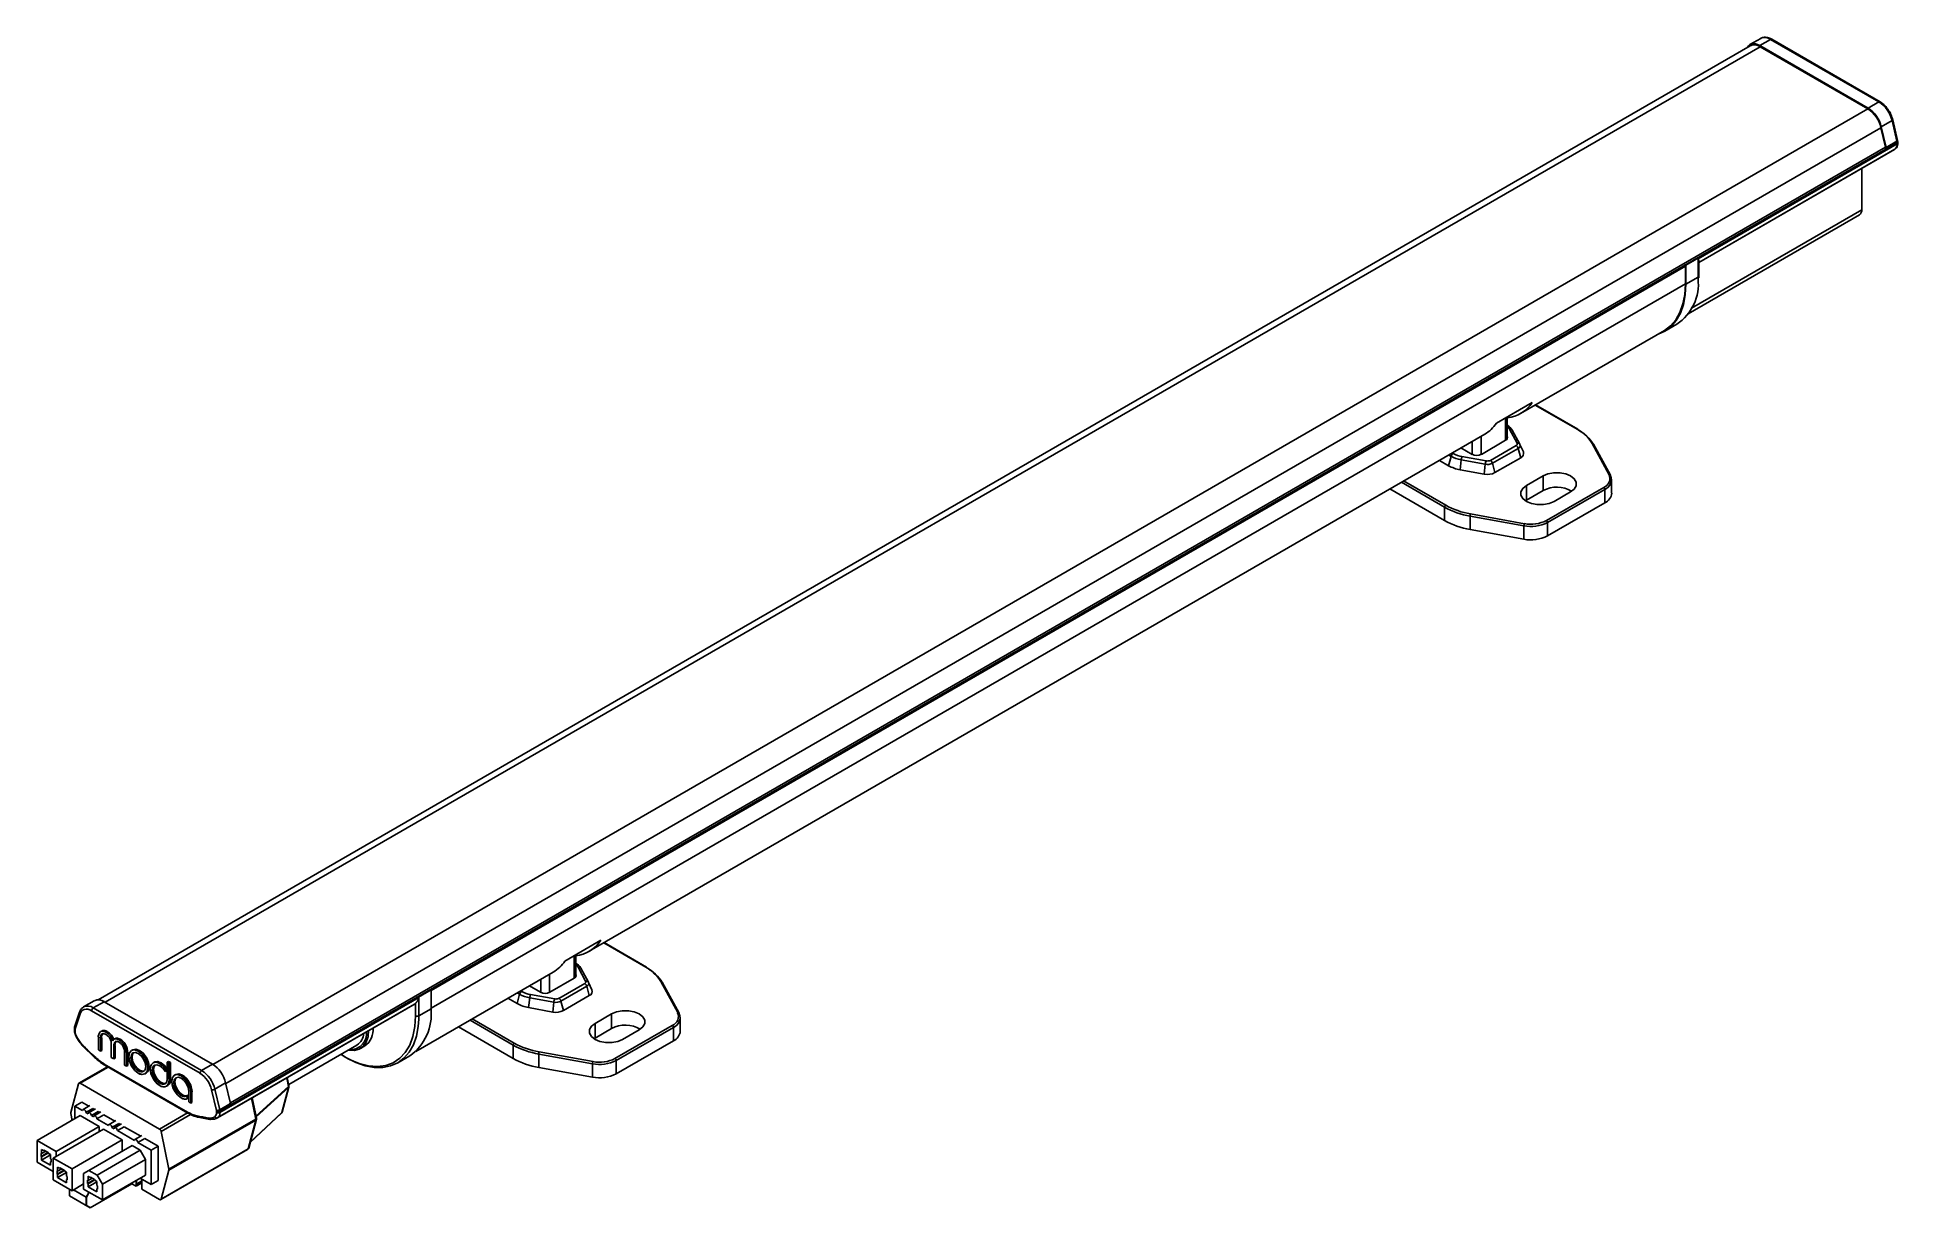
# Paper-space layout '_Isometric' of a CAD drawing. Header units: millimetres. Extents: x -121 to 117, y -80 to 70.
import ezdxf

# ---------------------------------------------------------------- set-up
doc = ezdxf.new("R2010")
doc.units = ezdxf.units.MM

psp = doc.layouts.new('_Isometric')

# ---------------------------------------------------------------- linework, layer by layer
at = {"color": 7, "linetype": 'Continuous', "lineweight": 25}
for p, q in [((97.75, 69.03), (-113.57, -52.97)), ((99.09, 69.97), (97.71, 69.17)), ((100.34, 69.84), (98.96, 69.05)), ((98.96, 69.05), (112.82, 61.05)), ((114.2, 61.84), (100.34, 69.84)), ((114.35, 61.86), (100.49, 69.86)), ((112.78, 60.95), (99, 68.9)), ((114.2, 61.84), (112.82, 61.05)), ((116.59, 56.93), (115.97, 59.56)), ((115.05, 56.07), (114.46, 58.55)), ((115.88, 59.45), (114.5, 58.65)), ((114.5, 58.65), (115.13, 56.03)), ((116.5, 56.82), (115.88, 59.45)), ((-96.7, -66.43), (115.08, 55.82)), ((115.15, 55.78), (89.52, 40.98)), ((91.08, 41.77), (116.53, 56.47)), ((91.16, 41.32), (116.2, 55.77)), ((115.15, 55.78), (115.08, 55.82)), ((116.5, 56.82), (115.13, 56.03)), ((116.53, 56.61), (115.15, 55.81)), ((115.15, 55.81), (115.15, 55.78)), ((116.2, 55.77), (116.24, 55.79)), ((116.53, 56.47), (116.53, 56.61)), ((116.62, 56.73), (116.59, 56.93)), ((116.62, 56.59), (116.62, 56.73)), ((112.01, 53.35), (112.01, 48.04)), ((89.8, 34.75), (111.72, 47.4)), ((89.45, 41.02), (89.52, 40.98)), ((89.45, 40.86), (89.45, 38.57)), ((89.52, 40.98), (89.52, 38.53)), ((91.08, 41.77), (91.08, 39.43)), ((91.16, 39.55), (91.16, 41.49)), ((91.08, 39.43), (89.52, 38.53)), ((91.15, 39.37), (91.16, 39.55)), ((86.81, 32.54), (88.36, 33.43)), ((68.37, 22.01), (86.76, 32.62)), ((69.87, 23.42), (65.28, 20.77)), ((66.67, 18.78), (66.67, 21.57)), ((75.71, 19.99), (70.29, 23.12)), ((-50.78, -46.77), (63.78, 19.36)), ((67.92, 18.22), (66.95, 20.01)), ((68.28, 18.08), (67.3, 19.87)), ((62.16, 16.78), (60.74, 17.6)), ((66.46, 18.58), (63.35, 16.78)), ((64.5, 16.01), (67.8, 17.91)), ((68.06, 17.54), (64.76, 15.64)), ((68.06, 17.54), (68.38, 16.35)), ((68.28, 18.07), (68.28, 18.08)), ((68.28, 18.07), (68.29, 18.04)), ((68.73, 17.1), (68.29, 18.04)), ((79.7, 14.17), (77.53, 18.15)), ((79.87, 14.1), (77.71, 18.08)), ((57.98, 16.01), (59.16, 15.33)), ((59.47, 16.52), (59.16, 15.33)), ((60.76, 16.07), (60.62, 14.81)), ((60.62, 14.81), (63.72, 14.25)), ((63.86, 15.51), (60.76, 16.07)), ((60.87, 16.49), (63.97, 15.93)), ((63.86, 15.51), (63.72, 14.25)), ((64.76, 15.64), (65.08, 14.45)), ((65.08, 14.45), (68.38, 16.35)), ((58.65, 8.31), (51.65, 12.35)), ((71.24, 14.02), (69.12, 12.8)), ((69.12, 10.92), (69.12, 12.8)), ((69.12, 10.92), (71.24, 12.14)), ((71.24, 12.14), (71.24, 14.02)), ((71.68, 8.31), (79, 12.54)), ((79.15, 12.3), (71.82, 8.07)), ((72.65, 10.75), (74.77, 11.98)), ((79.15, 10.58), (79.15, 12.3)), ((80.02, 11.81), (80.02, 13.52)), ((58.65, 8.31), (58.65, 10.03)), ((68.99, 10.84), (69.12, 10.92)), ((71.82, 6.35), (79.15, 10.58)), ((68.8, 7.64), (61.91, 8.89)), ((61.91, 8.89), (61.91, 7.17)), ((68.8, 5.93), (61.91, 7.17)), ((61.97, 9.16), (68.86, 7.91)), ((68.8, 5.93), (68.8, 7.64)), ((71.82, 8.07), (71.82, 6.35)), ((-53.87, -48.01), (-49.27, -45.36)), ((-52.48, -50.02), (-52.48, -47.21)), ((-43.43, -48.79), (-48.85, -45.66)), ((-72.95, -59.57), (-55.37, -49.43)), ((-51.22, -50.57), (-52.19, -48.78)), ((-50.86, -50.7), (-51.84, -48.91)), ((-70.99, -51.68), (-96.63, -66.48)), ((-71.06, -51.64), (-70.99, -51.68)), ((-70.99, -54.13), (-70.99, -51.68)), ((-59.67, -52.26), (-59.98, -53.46)), ((-56.98, -52), (-58.41, -51.18)), ((-58.27, -52.29), (-55.17, -52.85)), ((-52.68, -50.21), (-55.79, -52)), ((-54.64, -52.78), (-51.34, -50.87)), ((-51.08, -51.24), (-54.38, -53.14)), ((-51.08, -51.24), (-50.76, -52.43)), ((-50.86, -50.72), (-50.86, -50.7)), ((-50.86, -50.72), (-50.85, -50.74)), ((-50.41, -51.68), (-50.85, -50.74)), ((-39.44, -54.61), (-41.61, -50.64)), ((-39.27, -54.68), (-41.43, -50.71)), ((-115.96, -54.55), (-116.59, -56.46)), ((-114.07, -53.09), (-115.45, -53.88)), ((-100.55, -62.37), (-114.41, -54.37)), ((-114.2, -54.01), (-112.82, -53.21)), ((-100.34, -62), (-114.2, -54.01)), ((-98.96, -61.21), (-112.82, -53.21)), ((-98.34, -68.08), (-73.1, -53.51)), ((-98.3, -68.05), (-73.05, -53.48)), ((-98, -67.38), (-72.55, -52.68)), ((-73.1, -53.51), (-73.05, -53.48)), ((-72.97, -55.03), (-72.97, -53.42)), ((-72.55, -55.03), (-72.55, -52.68)), ((-72.55, -55.03), (-70.99, -54.13)), ((-61.17, -52.77), (-59.98, -53.46)), ((-58.38, -52.71), (-58.52, -53.97)), ((-58.52, -53.97), (-55.42, -54.53)), ((-55.28, -53.27), (-58.38, -52.71)), ((-55.28, -53.27), (-55.42, -54.53)), ((-54.38, -53.14), (-54.06, -54.34)), ((-54.06, -54.34), (-50.76, -52.43)), ((-116.59, -56.46), (-116.62, -56.67)), ((-116.62, -56.67), (-116.62, -56.81)), ((-116.53, -56.79), (-116.53, -56.93)), ((-115.89, -54.77), (-116.51, -56.68)), ((-113.27, -57.03), (-113.28, -57.04)), ((-60.49, -60.47), (-67.5, -56.43)), ((-47.9, -54.76), (-50.02, -55.99)), ((-50.02, -57.87), (-50.02, -55.99)), ((-50.02, -57.87), (-47.9, -56.64)), ((-47.9, -56.64), (-47.9, -54.76)), ((-47.47, -60.47), (-40.14, -56.24)), ((-39.99, -56.49), (-47.32, -60.72)), ((-46.49, -58.03), (-44.37, -56.81)), ((-39.99, -58.2), (-39.99, -56.49)), ((-39.12, -56.98), (-39.12, -55.26)), ((-115.57, -58.75), (-115.51, -58.81)), ((-115.52, -58.89), (-114.03, -60.33)), ((-113.55, -57.82), (-113.55, -59.38)), ((-113.55, -59.38), (-113.3, -59.53)), ((-113.13, -57.86), (-113.3, -57.96)), ((-113.3, -59.53), (-113.3, -57.96)), ((-113.13, -59.43), (-113.3, -59.53)), ((-113.29, -59.52), (-113.29, -57.95)), ((-113.13, -59.43), (-113.13, -57.86)), ((-111.91, -58.66), (-111.91, -60.33)), ((-111.72, -57.72), (-111.89, -57.81)), ((-111.42, -58.79), (-111.59, -58.89)), ((-111.59, -60.51), (-111.59, -58.89)), ((-111.58, -60.51), (-111.58, -58.88)), ((-111.55, -58.01), (-111.56, -58.02)), ((-111.42, -60.42), (-111.42, -58.79)), ((-110.07, -58.69), (-110.24, -58.79)), ((-109.15, -59.35), (-109.31, -59.44)), ((-108.28, -59.44), (-108.45, -59.53)), ((-89.21, -63.8), (-80.48, -58.76)), ((-81.45, -59.32), (-81.24, -59.34)), ((-80.04, -59.2), (-79.47, -58.87)), ((-60.49, -60.47), (-60.49, -58.76)), ((-50.15, -57.95), (-50.02, -57.87)), ((-47.32, -62.43), (-39.99, -58.2)), ((-112.39, -61.52), (-116.04, -63.63)), ((-102.16, -67.32), (-112.8, -61.18)), ((-112.73, -61.32), (-102.1, -67.46)), ((-111.91, -60.33), (-111.59, -60.51)), ((-111.42, -60.42), (-111.59, -60.51)), ((-110.2, -59.78), (-110.2, -61.31)), ((-110.2, -61.31), (-109.95, -61.46)), ((-109.79, -59.76), (-109.95, -59.86)), ((-109.79, -59.84), (-109.95, -59.93)), ((-109.95, -61.46), (-109.95, -59.93)), ((-109.95, -61.45), (-109.95, -59.93)), ((-109.79, -61.36), (-109.95, -61.46)), ((-109.79, -61.36), (-109.79, -59.84)), ((-107.06, -61.55), (-107.23, -61.64)), ((-106.5, -61.87), (-106.66, -61.97)), ((-106.4, -60.94), (-106.56, -61.03)), ((-105.69, -61.11), (-105.54, -61.02)), ((-104.58, -60.84), (-104.74, -60.94)), ((-104.74, -60.94), (-104.74, -63.08)), ((-104.48, -61.08), (-104.74, -60.94)), ((-104.73, -60.93), (-104.73, -63.08)), ((-104.47, -61.08), (-104.73, -60.93)), ((-104.58, -60.84), (-104.32, -60.99)), ((-104.32, -60.99), (-104.48, -61.08)), ((-104.48, -63.23), (-104.48, -61.08)), ((-104.47, -63.23), (-104.47, -61.08)), ((-104.32, -63.13), (-104.32, -60.99)), ((-100.34, -62), (-98.96, -61.21)), ((-82.53, -59.94), (-81.97, -60.29)), ((-75.26, -61.02), (-73.71, -60.13)), ((-50.34, -61.14), (-57.23, -59.9)), ((-57.23, -59.9), (-57.23, -61.61)), ((-50.34, -62.86), (-57.23, -61.61)), ((-57.17, -59.62), (-50.28, -60.87)), ((-50.34, -62.86), (-50.34, -61.14)), ((-47.32, -60.72), (-47.32, -62.43)), ((-116.1, -63.7), (-117.08, -67.38)), ((-115.89, -63.64), (-105.72, -69.52)), ((-108.28, -61.96), (-108.45, -62.05)), ((-107.58, -62.43), (-107.42, -62.34)), ((-105.69, -63.63), (-105.54, -63.54)), ((-105.02, -62.14), (-104.85, -62)), ((-104.85, -62.04), (-105.02, -62.14)), ((-105.01, -62.13), (-104.85, -62)), ((-104.74, -61.93), (-104.85, -62)), ((-104.74, -61.94), (-104.85, -62.04)), ((-104.84, -64.02), (-104.67, -63.92)), ((-104.32, -63.13), (-104.48, -63.23)), ((-104.32, -63.13), (-104.47, -63.22)), ((-103.75, -63.46), (-103.91, -63.55)), ((-103.65, -62.52), (-103.82, -62.61)), ((-102.95, -62.7), (-102.79, -62.6)), ((-98.66, -64.4), (-97.28, -63.6)), ((-96.65, -66.23), (-97.28, -63.6)), ((-89.22, -64.19), (-90.08, -67.39)), ((-90.04, -67.32), (-89.18, -64.12)), ((-89.17, -63.98), (-89.39, -62.91)), ((-116.57, -66.56), (-115.68, -66.05)), ((-116.57, -66.56), (-116.57, -68.19)), ((-115.58, -67.13), (-116.57, -66.56)), ((-114.78, -66.57), (-115.68, -66.05)), ((-114.63, -66.48), (-115.51, -66.99)), ((-102.95, -65.21), (-102.79, -65.12)), ((-102.11, -65.18), (-102.27, -65.28)), ((-102.1, -65.6), (-102.27, -65.27)), ((-102.11, -65.6), (-102.27, -65.28)), ((-102, -65.41), (-102.11, -65.18)), ((-102, -65.54), (-102.11, -65.6)), ((-102, -64.66), (-102, -66.03)), ((-102, -66.03), (-101.74, -66.18)), ((-101.58, -64.71), (-101.74, -64.81)), ((-101.58, -64.74), (-101.74, -64.83)), ((-101.74, -66.18), (-101.74, -64.83)), ((-101.58, -66.08), (-101.74, -66.18)), ((-101.73, -64.83), (-101.73, -66.18)), ((-101.58, -66.08), (-101.58, -64.74)), ((-98.45, -67.11), (-99.07, -64.48)), ((-98.03, -67.03), (-98.66, -64.4)), ((-98.03, -67.03), (-96.65, -66.23)), ((-98, -67.24), (-96.63, -66.44)), ((-96.63, -66.48), (-96.63, -66.44)), ((-93.33, -68.11), (-93.87, -65.5)), ((-121.37, -70.97), (-115.86, -67.78)), ((-117.08, -67.51), (-116.9, -68.39)), ((-113.46, -69.17), (-115.86, -67.78)), ((-114.27, -66.86), (-115.15, -67.37)), ((-114.87, -67.54), (-115.15, -67.37)), ((-113.92, -66.89), (-114.81, -67.4)), ((-113.56, -67.27), (-114.45, -67.78)), ((-114.16, -67.95), (-114.45, -67.78)), ((-114.07, -66.98), (-114.27, -66.86)), ((-113.22, -67.3), (-114.1, -67.81)), ((-112.85, -67.68), (-113.74, -68.19)), ((-112.25, -69.05), (-113.74, -68.19)), ((-113.37, -67.39), (-113.56, -67.27)), ((-111.46, -68.49), (-112.85, -67.68)), ((-111.31, -68.4), (-112.19, -68.91)), ((-110.95, -68.78), (-111.83, -69.29)), ((-110.6, -68.81), (-111.48, -69.32)), ((-110.75, -68.9), (-110.95, -68.78)), ((-93.42, -68.22), (-104.53, -74.63)), ((-104.53, -74.76), (-93.42, -68.35)), ((-93.42, -68.29), (-104.52, -74.7)), ((-100.77, -67.98), (-99.28, -68.26)), ((-98.43, -67.38), (-98.43, -67.24)), ((-98, -67.38), (-98, -67.24)), ((-93.42, -68.35), (-94.41, -72.03)), ((-94.32, -71.92), (-93.34, -68.24)), ((-94.14, -71.22), (-90.12, -67.46)), ((-118.97, -72.36), (-121.37, -70.97)), ((-121.37, -70.97), (-121.37, -73.74)), ((-119.32, -73.21), (-112.89, -69.5)), ((-118.97, -72.36), (-113.46, -69.17)), ((-116.92, -74.6), (-110.49, -70.89)), ((-113.46, -69.82), (-113.46, -69.17)), ((-110.49, -70.89), (-112.89, -69.5)), ((-111.55, -69.46), (-111.83, -69.29)), ((-110.24, -69.19), (-111.12, -69.7)), ((-108.93, -70.97), (-111.12, -69.7)), ((-110.49, -72.31), (-110.49, -70.89)), ((-108.13, -70.41), (-110.24, -69.19)), ((-107.98, -70.32), (-108.87, -70.83)), ((-107.62, -70.7), (-108.51, -71.21)), ((-106.81, -72.19), (-108.51, -71.21)), ((-105.92, -71.68), (-107.62, -70.7)), ((-104.53, -74.63), (-105.51, -69.81)), ((-121.37, -73.74), (-119.32, -74.93)), ((-120, -72.5), (-120.88, -73.01)), ((-120.81, -72.64), (-120.88, -72.6)), ((-120.88, -72.6), (-120.88, -73.01)), ((-120.88, -73.01), (-120.81, -73.05)), ((-120.58, -72.24), (-120.81, -72.11)), ((-120.81, -72.11), (-120.81, -72.64)), ((-120.28, -72.33), (-120.81, -72.64)), ((-119.95, -72.55), (-120.81, -73.05)), ((-119.68, -72.8), (-120.81, -73.46)), ((-120.81, -73.05), (-120.81, -73.46)), ((-119.68, -74.11), (-120.81, -73.46)), ((-120.58, -72.24), (-120.51, -72.2)), ((-120.51, -72.2), (-120.58, -72.24)), ((-119.98, -72.51), (-120.51, -72.2)), ((-119.98, -72.51), (-119.91, -72.63)), ((-119.68, -72.76), (-119.91, -72.63)), ((-119.68, -73.29), (-119.68, -72.76)), ((-119.61, -73.34), (-119.68, -73.29)), ((-119.68, -73.7), (-119.61, -73.66)), ((-119.68, -74.11), (-119.68, -73.7)), ((-119.68, -73.7), (-119.61, -73.74)), ((-119.61, -73.74), (-119.61, -73.34)), ((-116.92, -74.6), (-119.32, -73.21)), ((-119.32, -73.21), (-119.32, -75.99)), ((-118.97, -73.01), (-118.97, -72.36)), ((-109.25, -71.6), (-114.76, -74.78)), ((-113.7, -75.4), (-108.19, -72.21)), ((-113.03, -76.56), (-107.52, -73.38)), ((-109.25, -71.6), (-108.19, -72.21)), ((-108.19, -72.21), (-107.52, -73.38)), ((-107.52, -75.38), (-107.52, -73.38)), ((-106.81, -72.19), (-105.92, -71.68)), ((-106.81, -72.19), (-106.81, -76.6)), ((-105.92, -76.09), (-105.92, -71.68)), ((-105.57, -78.51), (-94.46, -72.1)), ((-94.41, -72.03), (-105.51, -78.44)), ((-119.32, -75.99), (-116.92, -77.38)), ((-117.95, -74.74), (-118.83, -75.25)), ((-118.76, -74.89), (-118.83, -74.85)), ((-118.83, -74.85), (-118.83, -75.25)), ((-118.83, -75.25), (-118.76, -75.29)), ((-118.53, -74.49), (-118.76, -74.36)), ((-118.76, -74.36), (-118.76, -74.89)), ((-118.23, -74.58), (-118.76, -74.89)), ((-117.9, -74.8), (-118.76, -75.29)), ((-117.63, -75.05), (-118.76, -75.7)), ((-118.76, -75.29), (-118.76, -75.7)), ((-117.63, -76.36), (-118.76, -75.7)), ((-118.53, -74.49), (-118.46, -74.45)), ((-118.46, -74.45), (-118.53, -74.49)), ((-117.93, -74.75), (-118.46, -74.45)), ((-117.93, -74.75), (-117.86, -74.88)), ((-117.63, -75.01), (-117.86, -74.88)), ((-117.63, -75.54), (-117.63, -75.01)), ((-117.56, -75.58), (-117.63, -75.54)), ((-117.63, -75.95), (-117.56, -75.91)), ((-117.63, -76.36), (-117.63, -75.95)), ((-117.63, -75.95), (-117.56, -75.99)), ((-117.56, -75.99), (-117.56, -75.58)), ((-116.92, -77.38), (-116.92, -74.6)), ((-114.76, -74.78), (-115.44, -75.17)), ((-115.44, -75.17), (-115.44, -77.17)), ((-114.06, -75.93), (-114.94, -76.44)), ((-114.87, -76.07), (-114.94, -76.03)), ((-114.94, -76.03), (-114.94, -76.44)), ((-114.64, -75.67), (-114.87, -75.54)), ((-114.87, -75.54), (-114.87, -76.07)), ((-114.34, -75.76), (-114.87, -76.07)), ((-114.01, -75.98), (-114.87, -76.48)), ((-113.7, -75.4), (-114.76, -74.78)), ((-114.64, -75.67), (-114.57, -75.63)), ((-114.57, -75.63), (-114.64, -75.67)), ((-114.04, -75.94), (-114.57, -75.63)), ((-114.04, -75.94), (-113.97, -76.06)), ((-113.74, -76.19), (-113.97, -76.06)), ((-113.03, -76.56), (-113.7, -75.4)), ((-113.03, -78.56), (-107.52, -75.38)), ((-108.72, -76.07), (-108.72, -76.81)), ((-108.68, -76.05), (-108.68, -76.79)), ((-107.98, -76.13), (-108.68, -76.54)), ((-108.22, -75.78), (-106.81, -76.6)), ((-107.98, -77.19), (-107.98, -75.93)), ((-105.92, -76.09), (-106.81, -76.6)), ((-105.51, -78.44), (-104.53, -74.76)), ((-117.24, -78.05), (-117.24, -77.19)), ((-115.12, -79.28), (-117.24, -78.05)), ((-116.74, -78.34), (-117.24, -78.05)), ((-116.92, -77.38), (-115.44, -76.52)), ((-115.12, -78.21), (-116.74, -77.27)), ((-116.74, -78.34), (-114.62, -79.56)), ((-115.44, -77.17), (-113.03, -78.56)), ((-114.75, -77.57), (-115.12, -78.21)), ((-115.12, -78.21), (-115.12, -79.28)), ((-114.73, -77.58), (-115.08, -78.19)), ((-115.08, -78.19), (-115.08, -79.25)), ((-114.94, -76.44), (-114.87, -76.48)), ((-113.74, -76.23), (-114.87, -76.89)), ((-114.87, -76.48), (-114.87, -76.89)), ((-113.74, -77.54), (-114.87, -76.89)), ((-114.62, -79.56), (-109.28, -76.48)), ((-113.74, -76.72), (-113.74, -76.19)), ((-113.67, -76.76), (-113.74, -76.72)), ((-113.74, -77.13), (-113.67, -77.09)), ((-113.74, -77.54), (-113.74, -77.13)), ((-113.74, -77.13), (-113.67, -77.17)), ((-113.67, -77.17), (-113.67, -76.76)), ((-113.03, -78.56), (-113.03, -76.56)), ((-108.72, -76.81), (-109.35, -76.44)), ((-108.72, -76.81), (-107.98, -76.38)), ((-105.72, -78.5), (-107.98, -77.19)), ((-115.12, -79.28), (-114.62, -79.56)), ((-115.08, -79.25), (-114.59, -79.54))]:
    psp.add_line(p, q, dxfattribs=at)
at = {"color": 8, "linetype": 'Continuous', "lineweight": 25}
for p, q in [((-112.67, -53.29), (99, 68.9)), ((-98.9, -61.25), (112.78, 60.95)), ((-97.26, -63.67), (114.46, 58.55)), ((115.05, 56.07), (-96.67, -66.16)), ((116.24, 55.79), (91.16, 41.32)), ((90.24, 35.48), (112.01, 48.04)), ((89.45, 40.86), (-70.99, -51.76)), ((-70.99, -54.05), (89.45, 38.57)), ((91.08, 39.43), (91.07, 39.24)), ((66.43, 18.56), (66.43, 21.44)), ((75.61, 19.98), (70.23, 23.08)), ((63.32, 19.09), (63.32, 16.77)), ((59.47, 16.52), (59.17, 16.7)), ((59.62, 16.96), (59.74, 16.89)), ((62.19, 18.44), (62.19, 16.76)), ((58.65, 10.03), (53.13, 13.21)), ((53.41, 13.38), (58.79, 10.27)), ((-52.71, -50.23), (-52.71, -47.35)), ((-43.53, -48.8), (-48.91, -45.7)), ((-55.83, -49.69), (-55.83, -52.02)), ((-59.67, -52.26), (-59.98, -52.08)), ((-59.52, -51.82), (-59.4, -51.89)), ((-56.96, -50.34), (-56.96, -52.02)), ((-72.56, -55.45), (-72.55, -55.03)), ((-60.49, -58.76), (-66.01, -55.57)), ((-65.73, -55.41), (-60.35, -58.51)), ((-115.89, -63.64), (-112.3, -61.57)), ((-93.39, -67.83), (-89.22, -64.07)), ((-89.22, -64.19), (-93.37, -67.93)), ((-89.45, -62.95), (-89.22, -64.07)), ((-93.97, -65.56), (-93.42, -68.22)), ((-102.13, -67.44), (-105.72, -69.52)), ((-105.51, -69.81), (-101.75, -67.64)), ((-94.13, -71.18), (-90.08, -67.39))]:
    psp.add_line(p, q, dxfattribs=at)
at = {"color": 7, "linetype": 'Continuous', "lineweight": 25, "flags": 128}
for points in [[(98.96, 69.05), (98.68, 69.18), (98.41, 69.26), (98.16, 69.29), (97.92, 69.26), (97.71, 69.17), (97.53, 69.03), (97.38, 68.83), (97.36, 68.8)], [(89.52, 38.53), (89.44, 37.18), (89.2, 35.95), (88.81, 34.85), (88.28, 33.9), (87.61, 33.13), (86.81, 32.54), (85.95, 32.16)], [(89.45, 38.57), (89.37, 37.23), (89.14, 36.01), (88.75, 34.92), (88.22, 33.98), (87.55, 33.21), (86.76, 32.62), (86.76, 32.62)], [(74.77, 11.98), (75.23, 12.34), (75.48, 12.77), (75.48, 13.23), (75.23, 13.65), (74.77, 14.02), (74.14, 14.29), (73.4, 14.43), (72.62, 14.43), (71.87, 14.29), (71.24, 14.02)], [(69.12, 12.8), (68.66, 12.43), (68.42, 12), (68.42, 11.55), (68.66, 11.12), (69.12, 10.75), (69.75, 10.49), (70.49, 10.35), (71.28, 10.35), (72.02, 10.49), (72.65, 10.75)], [(-114.41, -54.37), (-114.65, -54.25), (-114.89, -54.18), (-115.12, -54.16), (-115.33, -54.19), (-115.51, -54.27), (-115.67, -54.39), (-115.8, -54.56), (-115.89, -54.77)], [(-115.45, -53.88), (-115.45, -53.89), (-115.49, -53.91)], [(-44.37, -56.81), (-43.91, -56.44), (-43.66, -56.01), (-43.66, -55.56), (-43.91, -55.13), (-44.37, -54.76), (-45, -54.5), (-45.74, -54.36), (-46.53, -54.36), (-47.27, -54.5), (-47.9, -54.76)], [(-82.52, -59.94), (-81.81, -60.38), (-80.6, -60.98), (-79.41, -61.4), (-78.27, -61.61), (-77.18, -61.62), (-76.17, -61.42), (-75.26, -61.02), (-74.46, -60.43), (-73.79, -59.66), (-73.25, -58.71), (-72.86, -57.61), (-72.63, -56.38), (-72.56, -55.45)], [(-81.54, -59.37), (-81.48, -59.39), (-80.79, -59.43), (-80.18, -59.27), (-79.67, -58.91), (-79.3, -58.38), (-79.06, -57.68), (-78.98, -56.86)], [(-50.02, -55.99), (-50.48, -56.35), (-50.72, -56.78), (-50.72, -57.24), (-50.48, -57.66), (-50.02, -58.03), (-49.39, -58.3), (-48.65, -58.43), (-47.86, -58.43), (-47.12, -58.3), (-46.49, -58.03)], [(-108.45, -59.53), (-108.91, -59.37), (-109.31, -59.44), (-109.57, -59.75), (-109.67, -60.23), (-109.57, -60.83), (-109.31, -61.44), (-108.91, -61.97), (-108.45, -62.35)], [(-108.44, -59.53), (-108.91, -59.36), (-109.3, -59.44), (-109.57, -59.74), (-109.66, -60.23), (-109.57, -60.82), (-109.3, -61.43), (-108.91, -61.97), (-108.44, -62.34)], [(-108.28, -59.44), (-108.75, -59.27), (-109.15, -59.35)], [(-109.15, -59.35), (-108.75, -59.27), (-108.28, -59.44)], [(-108.28, -59.44), (-107.82, -59.81), (-107.42, -60.35), (-107.16, -60.96), (-107.06, -61.55), (-107.16, -62.03), (-107.42, -62.34), (-107.42, -62.34)], [(-108.45, -62.05), (-108.81, -61.75), (-109.13, -61.33), (-109.33, -60.85), (-109.41, -60.38), (-109.33, -60), (-109.13, -59.76), (-108.81, -59.7), (-108.45, -59.83)], [(-108.44, -62.05), (-108.81, -61.75), (-109.12, -61.33), (-109.33, -60.85), (-109.4, -60.38), (-109.33, -60), (-109.12, -59.76), (-108.81, -59.7), (-108.44, -59.82)], [(-109.04, -59.72), (-109.17, -59.91), (-109.25, -60.29), (-109.17, -60.76), (-108.96, -61.24), (-108.65, -61.66), (-108.28, -61.96)], [(-108.28, -61.96), (-108.65, -61.66), (-108.96, -61.24), (-109.17, -60.76), (-109.25, -60.29), (-109.17, -59.91), (-109.04, -59.72)], [(-108.44, -62.34), (-107.97, -62.51), (-107.58, -62.43), (-107.31, -62.13), (-107.22, -61.64), (-107.31, -61.05), (-107.58, -60.44), (-107.97, -59.9), (-108.44, -59.53)], [(-108.44, -59.82), (-108.07, -60.12), (-107.76, -60.54), (-107.55, -61.02), (-107.48, -61.49), (-107.55, -61.87), (-107.76, -62.11), (-108.07, -62.17), (-108.44, -62.05)], [(-105.69, -61.11), (-106.16, -60.95), (-106.56, -61.03), (-106.82, -61.33), (-106.91, -61.82), (-106.82, -62.41), (-106.56, -63.02), (-106.16, -63.55), (-105.69, -63.93)], [(-104.85, -62), (-105.22, -61.5), (-105.65, -61.14), (-106.09, -60.96), (-106.48, -60.99), (-106.76, -61.22), (-106.91, -61.62), (-106.89, -62.14), (-106.72, -62.71), (-106.41, -63.26), (-106.01, -63.71), (-105.57, -64), (-105.14, -64.1), (-104.79, -63.99), (-104.56, -63.69), (-104.48, -63.23)], [(-105.69, -61.41), (-106.06, -61.28), (-106.37, -61.34), (-106.58, -61.58), (-106.66, -61.97), (-106.58, -62.43), (-106.37, -62.91), (-106.06, -63.33), (-105.69, -63.63)], [(-106.66, -61.97), (-106.62, -61.67), (-106.5, -61.44), (-106.31, -61.31), (-106.07, -61.29), (-105.79, -61.37), (-105.51, -61.55), (-105.24, -61.81), (-105.02, -62.14)], [(-105.54, -63.54), (-105.91, -63.24), (-106.22, -62.82), (-106.43, -62.34), (-106.5, -61.87), (-106.43, -61.49), (-106.29, -61.31)], [(-106.5, -61.87), (-106.43, -62.34), (-106.22, -62.82), (-105.91, -63.24), (-105.54, -63.54), (-105.17, -63.67), (-104.94, -63.65)], [(-106.4, -60.94), (-106, -60.86), (-105.54, -61.02)], [(-106.4, -60.94), (-106.32, -60.9), (-105.93, -60.87), (-105.49, -61.05), (-105.06, -61.41), (-104.74, -61.83)], [(-115.89, -63.64), (-115.93, -63.62), (-115.96, -63.61), (-115.99, -63.61), (-116.02, -63.62), (-116.05, -63.63), (-116.07, -63.65), (-116.09, -63.67), (-116.1, -63.7)], [(-107.69, -62.06), (-107.92, -62.08), (-108.28, -61.96)], [(-104.74, -63.08), (-104.81, -63.46), (-105.02, -63.7), (-105.33, -63.76), (-105.7, -63.63), (-106.07, -63.34), (-106.38, -62.92), (-106.59, -62.44), (-106.66, -61.97)], [(-102.95, -62.7), (-103.42, -62.53), (-103.81, -62.61), (-104.07, -62.91), (-104.17, -63.4), (-104.07, -63.99), (-103.81, -64.6), (-103.42, -65.13), (-102.95, -65.51)], [(-101.74, -64.81), (-101.83, -64.22), (-102.09, -63.61), (-102.49, -63.07), (-102.96, -62.7), (-103.42, -62.54), (-103.82, -62.61), (-104.08, -62.92), (-104.17, -63.4)], [(-104.17, -63.4), (-104.12, -63.84), (-103.97, -64.29), (-103.73, -64.74), (-103.43, -65.12), (-103.09, -65.43), (-102.73, -65.61), (-102.4, -65.68), (-102.11, -65.6)], [(-103.91, -63.55), (-103.84, -63.17), (-103.63, -62.93), (-103.32, -62.87), (-102.96, -63), (-102.59, -63.29), (-102.28, -63.71), (-102.07, -64.19), (-102, -64.66)], [(-102.95, -62.99), (-103.32, -62.87), (-103.63, -62.93), (-103.84, -63.17), (-103.91, -63.55), (-103.84, -64.01), (-103.63, -64.49), (-103.32, -64.91), (-102.95, -65.21)], [(-102.27, -65.28), (-102.5, -65.34), (-102.76, -65.3), (-103.05, -65.15), (-103.32, -64.92), (-103.56, -64.61), (-103.75, -64.26), (-103.87, -63.9), (-103.91, -63.55)], [(-103.54, -62.89), (-103.68, -63.07), (-103.75, -63.46)], [(-102.79, -65.12), (-103.16, -64.82), (-103.47, -64.4), (-103.68, -63.92), (-103.75, -63.46), (-103.68, -63.07), (-103.54, -62.89)], [(-103.75, -63.46), (-103.71, -63.8), (-103.59, -64.17), (-103.4, -64.52), (-103.16, -64.82), (-102.88, -65.06), (-102.6, -65.21), (-102.34, -65.25), (-102.11, -65.18)], [(-103.65, -62.52), (-103.26, -62.44), (-102.79, -62.6), (-102.33, -62.98), (-101.93, -63.51), (-101.67, -64.12), (-101.58, -64.71)], [(-103.65, -62.52), (-103.26, -62.44), (-102.79, -62.6)], [(-115.15, -67.37), (-115.17, -67.27), (-115.21, -67.17), (-115.28, -67.07), (-115.36, -67.01), (-115.45, -66.98), (-115.51, -66.99), (-115.56, -67.05), (-115.58, -67.13)], [(-114.45, -67.78), (-114.46, -67.68), (-114.51, -67.57), (-114.58, -67.48), (-114.66, -67.42), (-114.74, -67.39), (-114.81, -67.4), (-114.85, -67.45), (-114.87, -67.54)], [(-113.74, -68.19), (-113.75, -68.09), (-113.8, -67.98), (-113.87, -67.89), (-113.95, -67.82), (-114.03, -67.8), (-114.1, -67.81), (-114.15, -67.86), (-114.16, -67.95)], [(-111.83, -69.29), (-111.85, -69.19), (-111.89, -69.08), (-111.96, -68.99), (-112.04, -68.93), (-112.12, -68.9), (-112.19, -68.91), (-112.24, -68.96), (-112.25, -69.05)], [(-111.12, -69.7), (-111.14, -69.6), (-111.18, -69.49), (-111.25, -69.4), (-111.33, -69.33), (-111.42, -69.31), (-111.48, -69.32), (-111.53, -69.37), (-111.55, -69.46)], [(-108.51, -71.21), (-108.52, -71.11), (-108.57, -71), (-108.64, -70.91), (-108.72, -70.84), (-108.8, -70.82), (-108.87, -70.83), (-108.91, -70.88), (-108.93, -70.97)]]:
    psp.add_lwpolyline(points, dxfattribs=at)
at = {"color": 8, "linetype": 'Continuous', "lineweight": 25, "flags": 128}
for points in [[(115.88, 59.45), (115.92, 59.47), (115.95, 59.5), (115.96, 59.52), (115.97, 59.55), (115.97, 59.56)], [(116.5, 56.82), (116.54, 56.85), (116.57, 56.87), (116.59, 56.9), (116.6, 56.92), (116.59, 56.93)], [(-81.97, -60.29), (-81.41, -60.59), (-80.18, -61.1), (-78.99, -61.4), (-77.86, -61.49), (-76.8, -61.35), (-75.85, -61.01), (-75, -60.45), (-74.29, -59.7), (-73.72, -58.76), (-73.31, -57.65), (-73.06, -56.4), (-72.97, -55.03)]]:
    psp.add_lwpolyline(points, dxfattribs=at)
at = {"color": 7, "linetype": 'Continuous', "lineweight": 25}
for centre, radius, start, end in [((98.27, 67.86), 1.28, 54.8509, 113.8387), ((110.65, 57.66), 3.92, 13.1627, 57.0802), ((110.69, 57.76), 3.92, 13.1627, 57.0802), ((112.07, 58.56), 3.92, 13.1627, 57.0802), ((114.22, 55.81), 0.929, 0.461, 13.76), ((115.77, 56.4), 0.768, 308.0443, 5.2507), ((115.6, 56.6), 0.929, 0.461, 13.76), ((111.34, 47.96), 0.671, 304.0564, 7.2558), ((89.22, 40.85), 0.231, 2.6055, 57.3945), ((84.91, 38.58), 6.2, 303.838, 6.0737), ((66.12, 25.91), 4.5, 276.9295, 326.4582), ((61.49, 23.29), 4.55, 300.1828, 326.3584), ((66.33, 18.92), 0.366, 290.4393, 23.0704), ((65.69, 18.92), 1.87, 30.0704, 58.6099), ((73.28, 15.61), 4.96, 30.8123, 61.9543), ((75.65, 19.91), 0.0959, 352.7442, 55.9436), ((73.36, 15.41), 5.08, 30.8123, 61.9543), ((60.08, 16.37), 0.625, 122.8922, 165.4815), ((61.46, 19.98), 3.54, 240.9749, 260.4701), ((62.75, 17.93), 1.29, 242.6097, 297.3903), ((67.72, 18.13), 0.227, 290.2703, 23.6631), ((67.46, 17.39), 0.625, 14.5185, 57.1078), ((68.17, 16.9), 0.591, 290.4736, 19.5941), ((61.38, 19.34), 4.59, 240.9749, 260.4701), ((61.42, 20.04), 4.02, 240.9749, 260.4701), ((62.02, 15.96), 1.26, 155.1058, 175.0294), ((64.13, 16.3), 2.09, 258.8516, 297.2775), ((65.11, 15.4), 1.26, 155.1058, 175.0294), ((64.13, 16.87), 1.39, 258.8516, 297.2775), ((64.13, 16.73), 0.809, 258.8516, 297.2775), ((64.16, 15.48), 0.625, 14.5185, 57.1078), ((73, 8.91), 3.68, 58.8803, 118.5731), ((78.58, 13.68), 1.21, 290.2703, 23.6631), ((78.84, 12.28), 0.307, 2.6055, 57.3945), ((78.69, 13.52), 1.3, 290.2703, 23.6631), ((79.76, 14.04), 0.126, 359.4588, 28.382), ((58.95, 10.01), 0.307, 122.6055, 177.3945), ((63.6, 18.95), 10.21, 240.9749, 260.4701), ((63.62, 18.97), 9.95, 240.9749, 260.4701), ((78.53, 11.96), 1.51, 294.3202, 354.3596), ((63.6, 17.24), 10.21, 240.9749, 260.4701), ((62.57, 8.89), 0.664, 155.4821, 179.8187), ((69.69, 12.19), 4.63, 258.8516, 297.2775), ((69.46, 7.64), 0.664, 155.4821, 179.8187), ((69.69, 12.16), 4.32, 258.8516, 297.2775), ((71.51, 8.05), 0.307, 2.6055, 57.3945), ((69.69, 10.47), 4.63, 258.8516, 297.2775), ((-53.02, -42.87), 4.5, 276.9295, 326.4582), ((-57.66, -45.49), 4.55, 300.1828, 326.3584), ((-52.81, -49.87), 0.364, 290.355, 25.6401), ((-53.5, -49.91), 1.94, 30.5644, 58.346), ((-45.86, -53.18), 4.96, 30.8123, 61.9543), ((-43.49, -48.87), 0.0959, 352.7442, 55.9436), ((-45.78, -53.37), 5.08, 30.8123, 61.9543), ((-59.06, -52.42), 0.625, 122.8922, 165.4815), ((-57.72, -48.75), 4.02, 240.9749, 260.4701), ((-57.68, -48.8), 3.54, 240.9749, 260.4701), ((-57.12, -52.82), 1.26, 155.1058, 175.0294), ((-56.39, -50.86), 1.29, 242.6097, 297.3903), ((-51.42, -50.66), 0.227, 290.2703, 23.6631), ((-51.68, -51.4), 0.625, 14.5185, 57.1078), ((-50.97, -51.88), 0.591, 290.4736, 19.5941), ((-113.95, -54.39), 0.461, 122.6055, 177.3945), ((-113.55, -54.25), 1.28, 54.8509, 113.8386), ((-77.58, -54.76), 6.62, 305.8415, 5.4707), ((-73.33, -53.05), 0.512, 302.6248, 313.9632), ((-57.76, -49.44), 4.59, 240.9749, 260.4701), ((-55.01, -52.49), 2.09, 258.8516, 297.2775), ((-54.03, -53.38), 1.26, 155.1058, 175.0294), ((-55.01, -51.91), 1.39, 258.8516, 297.2775), ((-55.01, -52.06), 0.809, 258.8516, 297.2775), ((-54.98, -53.3), 0.625, 14.5185, 57.1078), ((-40.56, -55.1), 1.21, 290.2703, 23.6631), ((-39.38, -54.74), 0.126, 359.4588, 28.382), ((-116.16, -56.78), 0.368, 162.6898, 180.7271), ((-114.82, -56.87), 1.72, 181.8761, 210.27), ((-112.65, -57.69), 0.911, 133.9017, 188.0526), ((-80.94, -56.8), 2.54, 305.3259, 5.9863), ((-72.76, -54.62), 0.461, 242.6097, 297.3903), ((-46.14, -59.88), 3.68, 58.8803, 118.5731), ((-40.3, -56.5), 0.307, 2.6055, 57.3945), ((-40.45, -55.27), 1.3, 290.2703, 23.6631), ((-40.62, -56.83), 1.51, 294.3202, 354.3596), ((-41.76, 15.74), 104.87, 225.3109, 226.4308), ((-112.57, -57.85), 0.736, 135.5264, 188.0918), ((-112.56, -57.85), 0.736, 135.5264, 188.0918), ((-112.4, -57.76), 0.736, 135.5264, 188.0918), ((-113.27, -58.6), 1.59, 14.1027, 29.5133), ((-113.27, -58.6), 1.59, 14.1027, 29.5133), ((-113.11, -58.5), 1.59, 14.1027, 29.5133), ((-110.89, -58.82), 0.7, 134.4784, 185.1598), ((-110.88, -58.82), 0.7, 134.4784, 185.1598), ((-110.73, -58.73), 0.7, 134.4784, 185.1598), ((-112.12, -59.77), 1.92, 1.6378, 27.7274), ((-112.35, -59.93), 2.4, 1.696, 28.3436), ((-112.28, -59.9), 2.33, 359.2735, 28.6197), ((-112.18, -59.83), 2.4, 1.696, 28.3436), ((-112.12, -59.81), 2.33, 359.2735, 28.6197), ((-109.71, -61.67), 2.65, 2.6055, 57.3945), ((-81.61, -57.07), 2.03, 303.8134, 354.8332), ((-60.19, -58.77), 0.307, 122.6055, 177.3945), ((-55.54, -49.83), 10.21, 240.9749, 260.4701), ((-55.52, -49.81), 9.95, 240.9749, 260.4701), ((-109.43, -55.46), 6.63, 226.0332, 239.528), ((-111.44, -59.71), 1.24, 357.0734, 0.0215), ((-111.49, -59.86), 1.54, 357.1222, 0.0208), ((-111.33, -59.76), 1.54, 357.1222, 0.0208), ((-109.88, -61.76), 2.65, 2.6055, 57.3945), ((-109.57, -61.59), 2.09, 2.6055, 57.3945), ((-108.07, -61.59), 0.594, 230.7967, 9.214), ((-107.97, -61.76), 0.754, 230.7967, 9.214), ((-107.91, -61.64), 0.851, 305.0133, 6.2988), ((-105.8, -61.81), 0.706, 134.8189, 185.3902), ((-107, -63.21), 2.48, 29.4631, 58.1011), ((-106.73, -63.08), 1.97, 28.7037, 58.0315), ((-106.83, -63.1), 2.45, 31.2932, 58.1717), ((-101.09, -64.49), 3.92, 13.1629, 57.0802), ((-55.54, -51.55), 10.21, 240.9749, 260.4701), ((-56.57, -59.9), 0.664, 155.4821, 179.8187), ((-49.45, -56.6), 4.63, 258.8516, 297.2775), ((-49.68, -61.15), 0.664, 155.4821, 179.8187), ((-49.45, -56.63), 4.32, 258.8516, 297.2775), ((-47.63, -60.73), 0.307, 2.6055, 57.3945), ((-107.87, -61.36), 0.723, 235.2551, 284.8336), ((-105.32, -63.17), 0.594, 230.7969, 9.215), ((-105.22, -63.35), 0.754, 230.7967, 9.214), ((-105.12, -62.95), 0.724, 235.2869, 284.5049), ((-105.14, -63.24), 0.828, 304.0667, 7.2969), ((-105.12, -63.25), 0.814, 303.4724, 7.8398), ((-104.37, -64.92), 2.64, 1.9394, 57.4485), ((-104.07, -64.75), 2.08, 2.6037, 57.3947), ((-104.21, -64.83), 2.64, 1.9394, 57.4485), ((-100.09, -62.39), 0.461, 122.6055, 177.3945), ((-102.43, -65.26), 3.45, 13.1629, 57.0802), ((-102.47, -65.29), 3.92, 13.1629, 57.0802), ((-89.45, -64.13), 0.237, 344.8466, 15.1534), ((-89.47, -64.04), 0.3, 345.0011, 11.5647), ((-49.45, -58.31), 4.63, 258.8516, 297.2775), ((-102.55, -64.66), 0.68, 234.3031, 294.8139), ((-102.44, -64.79), 0.876, 234.6304, 292.7363), ((-102.4, -64.57), 0.68, 234.3031, 294.8139), ((-103.34, -64.81), 1.6, 359.0756, 0.0022), ((-103.18, -64.71), 1.6, 359.0756, 0.0022), ((-98.98, -63.81), 0.671, 262.6071, 299.2583), ((-97.55, -66.45), 0.929, 0.461, 13.7601), ((-116.86, -67.44), 0.23, 165.5736, 180.5105), ((-116.75, -67.44), 0.339, 180.346, 191.8652), ((-100.03, -63.73), 4.18, 239.2486, 257.6433), ((-92.79, -27.85), 40.78, 258.4942, 260.5963), ((-99.28, -66.9), 1.19, 261.9104, 301.4392), ((-98.98, -66.94), 1.31, 261.764, 301.426), ((-99.04, -67.44), 0.614, 308.0443, 5.2507), ((-98.41, -67.8), 0.282, 205.8974, 293.6031), ((-98.36, -66.44), 0.671, 262.6071, 299.2583), ((-99.01, -67.24), 0.58, 0.461, 13.7601), ((-98.22, -66.83), 0.461, 242.6097, 297.3903), ((-98.22, -66.97), 0.461, 242.6097, 297.3903), ((-98.77, -67.45), 0.768, 308.0443, 5.2507), ((-98.93, -67.25), 0.929, 0.461, 13.7601), ((-93.75, -68.29), 0.339, 0.346, 11.8652), ((-93.65, -68.29), 0.23, 345.5736, 0.5105), ((-93.63, -68.17), 0.3, 345.0011, 11.5647), ((-90.33, -67.24), 0.3, 313.1244, 345.0011), ((-94.61, -71.84), 0.3, 299.9973, 345.0011)]:
    psp.add_arc(centre, radius, start, end, dxfattribs=at)
at = {"color": 8, "linetype": 'Continuous', "lineweight": 25}
for centre, radius, start, end in [((99.61, 68.84), 1.25, 54.0547, 114.6348), ((100.43, 69.72), 0.151, 65.6929, 125.6176), ((114.28, 61.73), 0.144, 64.0395, 127.2538), ((116.48, 56.74), 0.144, 292.7367, 355.9671), ((116.47, 56.61), 0.151, 294.3747, 354.3052), ((91.01, 39.57), 0.151, 294.3747, 354.3052), ((65.67, 19.28), 1.48, 29.363, 47.307), ((67.03, 19.7), 0.32, 32.8473, 104.9551), ((75.67, 19.9), 0.101, 65.6929, 125.6176), ((68.01, 17.91), 0.32, 32.8473, 104.9551), ((67.92, 17.91), 0.394, 290.4736, 19.5941), ((77.58, 17.99), 0.161, 33.0921, 104.7103), ((79.74, 14.01), 0.161, 33.0921, 104.7103), ((-53.48, -49.5), 1.48, 29.3791, 47.6534), ((-52.11, -49.09), 0.32, 32.8473, 104.9551), ((-43.47, -48.88), 0.101, 65.6929, 125.6176), ((-51.13, -50.88), 0.32, 32.8473, 104.9551), ((-51.22, -50.87), 0.394, 290.4736, 19.5941), ((-41.56, -50.79), 0.161, 33.0921, 104.7103), ((-115.76, -54.61), 0.209, 165.6002, 231.7518), ((-114.93, -55.01), 1.25, 54.0547, 114.6348), ((-39.4, -54.77), 0.161, 33.0921, 104.7103), ((-116.48, -56.66), 0.144, 184.0376, 247.2628), ((-116.48, -56.8), 0.144, 184.0455, 247.2621), ((-116.39, -56.51), 0.209, 165.5999, 231.7518), ((-81.32, -57.28), 2.06, 272.2415, 5.8485), ((-116.42, -57.55), 0.223, 288.2231, 302.4627), ((-111.7, -55.19), 5.26, 209.0094, 222.6077), ((-113.96, -60.28), 0.0876, 150.385, 216.1406), ((-112.65, -61.2), 0.148, 173.7012, 234.9867), ((-89.27, -63.98), 0.0991, 300.0814, 1.5275), ((-89.33, -64.07), 0.159, 312.8781, 344.6565), ((-102.01, -67.34), 0.151, 174.3804, 234.2928), ((-100.71, -67.78), 0.21, 188.4715, 254.7616), ((-93.47, -68.1), 0.133, 289.0179, 355.5192), ((-93.5, -68.2), 0.171, 297.6823, 343.9079), ((-90.22, -67.36), 0.141, 313.4996, 345.2912), ((-90.19, -67.28), 0.159, 312.8781, 344.6565), ((-94.53, -72), 0.121, 301.6351, 348.1564), ((-94.49, -71.87), 0.171, 297.6823, 343.9079)]:
    psp.add_arc(centre, radius, start, end, dxfattribs=at)
at = {"color": 7, "linetype": 'Continuous', "lineweight": 25}
for points, knots in [([(100.49, 69.86), (100.4, 69.91), (100.12, 70.05), (99.69, 70.13), (99.28, 70.09), (99.11, 69.96), (99.05, 69.91)], [0, 0, 0, 0, 0.185935, 0.540471, 0.843826, 1, 1, 1, 1]), ([(115.39, 60.83), (115.32, 60.93), (115.13, 61.23), (114.77, 61.58), (114.47, 61.78), (114.35, 61.86)], [0, 0, 0, 0, 0.226785, 0.675477, 1, 1, 1, 1]), ([(115.97, 59.56), (115.94, 59.68), (115.85, 60), (115.66, 60.45), (115.46, 60.73), (115.39, 60.83)], [0, 0, 0, 0, 0.261624, 0.75622, 1, 1, 1, 1]), ([(115.05, 56.07), (115.06, 56.04), (115.07, 55.99), (115.08, 55.9), (115.08, 55.85), (115.08, 55.82)], [0, 0, 0, 0, 0.330031, 0.662183, 1, 1, 1, 1]), ([(116.25, 55.8), (116.31, 55.85), (116.47, 55.98), (116.6, 56.26), (116.61, 56.49), (116.62, 56.59)], [0, 0, 0, 0, 0.286141, 0.667327, 1, 1, 1, 1]), ([(91.08, 41.77), (91.12, 41.68), (91.17, 41.58), (91.16, 41.49), (91.16, 41.49)], [0, 0, 0, 0, 0.902854, 1, 1, 1, 1]), ([(-115.49, -53.94), (-115.56, -53.98), (-115.76, -54.1), (-115.89, -54.35), (-115.95, -54.53), (-115.96, -54.55)], [0, 0, 0, 0, 0.310692, 0.89156, 1, 1, 1, 1]), ([(-72.97, -53.42), (-72.96, -53.41), (-72.94, -53.39), (-72.9, -53.35), (-72.86, -53.3), (-72.82, -53.24), (-72.78, -53.17), (-72.72, -53.08), (-72.63, -52.92), (-72.58, -52.77), (-72.55, -52.68)], [0, 0, 0, 0, 0.071172, 0.147877, 0.23049, 0.319311, 0.414581, 0.516496, 0.715378, 1, 1, 1, 1]), ([(-116.62, -56.81), (-116.61, -56.89), (-116.6, -57.14), (-116.5, -57.48), (-116.38, -57.7), (-116.35, -57.76)], [0, 0, 0, 0, 0.280129, 0.798851, 1, 1, 1, 1]), ([(-111.89, -57.81), (-111.93, -57.74), (-111.98, -57.66), (-112.09, -57.53), (-112.15, -57.46), (-112.33, -57.3), (-112.46, -57.21), (-112.71, -57.06), (-112.84, -57), (-113.08, -56.96), (-113.18, -56.98), (-113.28, -57.04)], [0, 0, 0, 0, 0.125, 0.125, 0.25, 0.25, 0.5, 0.5, 0.75, 0.75, 1, 1, 1, 1]), ([(-111.88, -57.81), (-111.93, -57.73), (-111.98, -57.66), (-112.09, -57.52), (-112.15, -57.46), (-112.33, -57.29), (-112.45, -57.2), (-112.71, -57.06), (-112.84, -57), (-113.07, -56.96), (-113.18, -56.98), (-113.27, -57.03)], [0, 0, 0, 0, 0.125, 0.125, 0.25, 0.25, 0.5, 0.5, 0.75, 0.75, 1, 1, 1, 1]), ([(-111.72, -57.72), (-111.77, -57.64), (-111.82, -57.57), (-111.93, -57.43), (-111.99, -57.37), (-112.17, -57.2), (-112.3, -57.11), (-112.55, -56.96), (-112.68, -56.91), (-112.92, -56.87), (-113.02, -56.89), (-113.11, -56.94)], [0, 0, 0, 0, 0.125, 0.125, 0.25, 0.25, 0.5, 0.5, 0.75, 0.75, 1, 1, 1, 1]), ([(-113.11, -56.94), (-113.02, -56.89), (-112.92, -56.87), (-112.68, -56.91), (-112.55, -56.96), (-112.3, -57.11), (-112.17, -57.2), (-111.99, -57.37), (-111.93, -57.43), (-111.82, -57.57), (-111.77, -57.64), (-111.72, -57.72)], [0, 0, 0, 0, 0.25, 0.25, 0.5, 0.5, 0.75, 0.75, 0.875, 0.875, 1, 1, 1, 1]), ([(-116.35, -57.76), (-116.27, -57.89), (-116.07, -58.24), (-115.77, -58.62), (-115.55, -58.86), (-115.5, -58.91)], [0, 0, 0, 0, 0.3016282, 0.8458866, 1, 1, 1, 1]), ([(-115.51, -58.81), (-115.51, -58.83), (-115.52, -58.85), (-115.52, -58.88), (-115.51, -58.9), (-115.51, -58.9)], [0, 0, 0, 0, 0.358188, 0.698643, 1, 1, 1, 1]), ([(-113.09, -57.34), (-113.08, -57.33), (-113.04, -57.32), (-112.99, -57.31), (-112.94, -57.3), (-112.87, -57.31), (-112.81, -57.32), (-112.74, -57.35), (-112.66, -57.38), (-112.56, -57.43), (-112.44, -57.51), (-112.3, -57.63), (-112.17, -57.76), (-112.1, -57.86), (-112.07, -57.91)], [0, 0, 0, 0, 0.057276, 0.11468, 0.172903, 0.232607, 0.294408, 0.358858, 0.42645, 0.497606, 0.637036, 0.764501, 0.883913, 1, 1, 1, 1]), ([(-113.09, -57.34), (-113.07, -57.33), (-113.04, -57.31), (-112.99, -57.3), (-112.93, -57.3), (-112.87, -57.31), (-112.8, -57.32), (-112.73, -57.34), (-112.66, -57.38), (-112.56, -57.43), (-112.43, -57.51), (-112.29, -57.63), (-112.17, -57.76), (-112.1, -57.86), (-112.06, -57.91)], [0, 0, 0, 0, 0.057276, 0.11468, 0.172903, 0.232607, 0.294408, 0.358858, 0.42645, 0.497606, 0.637036, 0.764501, 0.883913, 1, 1, 1, 1]), ([(-110.24, -58.79), (-110.29, -58.7), (-110.34, -58.61), (-110.47, -58.45), (-110.54, -58.38), (-110.75, -58.19), (-110.9, -58.1), (-111.12, -58), (-111.19, -57.98), (-111.33, -57.96), (-111.4, -57.96), (-111.52, -57.99), (-111.57, -58.02), (-111.66, -58.1), (-111.7, -58.15), (-111.73, -58.21)], [0, 0, 0, 0, 0.125, 0.125, 0.25, 0.25, 0.5, 0.5, 0.625, 0.625, 0.75, 0.75, 0.875, 0.875, 1, 1, 1, 1]), ([(-110.23, -58.78), (-110.28, -58.69), (-110.34, -58.61), (-110.47, -58.45), (-110.53, -58.38), (-110.75, -58.19), (-110.9, -58.09), (-111.11, -58), (-111.19, -57.97), (-111.32, -57.95), (-111.39, -57.95), (-111.51, -57.99), (-111.56, -58.01), (-111.65, -58.09), (-111.69, -58.14), (-111.72, -58.21)], [0, 0, 0, 0, 0.125, 0.125, 0.25, 0.25, 0.5, 0.5, 0.625, 0.625, 0.75, 0.75, 0.875, 0.875, 1, 1, 1, 1]), ([(-110.07, -58.69), (-110.19, -58.52), (-110.43, -58.18), (-110.89, -57.91), (-111.23, -57.83), (-111.36, -57.91), (-111.39, -57.93)], [0, 0, 0, 0, 0.30048, 0.602968, 0.905265, 1, 1, 1, 1]), ([(-111.38, -58.32), (-111.36, -58.31), (-111.33, -58.3), (-111.27, -58.29), (-111.21, -58.28), (-111.13, -58.29), (-111.03, -58.32), (-110.89, -58.39), (-110.76, -58.48), (-110.63, -58.59), (-110.51, -58.72), (-110.45, -58.82), (-110.42, -58.87)], [0, 0, 0, 0, 0.0630185, 0.125784, 0.1890647, 0.25361, 0.3735898, 0.5014293, 0.6290497, 0.7503055, 0.8771884, 1, 1, 1, 1]), ([(-111.38, -58.32), (-111.36, -58.32), (-111.33, -58.3), (-111.28, -58.29), (-111.22, -58.29), (-111.14, -58.29), (-111.03, -58.33), (-110.9, -58.39), (-110.77, -58.48), (-110.64, -58.59), (-110.52, -58.72), (-110.45, -58.83), (-110.42, -58.88)], [0, 0, 0, 0, 0.0630185, 0.125784, 0.1890647, 0.25361, 0.3735898, 0.5014293, 0.6290497, 0.7503055, 0.8771884, 1, 1, 1, 1]), ([(-114.03, -60.33), (-113.9, -60.45), (-113.53, -60.79), (-113.09, -61.11), (-112.79, -61.29), (-112.73, -61.32)], [0, 0, 0, 0, 0.312375, 0.87622, 1, 1, 1, 1]), ([(-96.7, -66.43), (-96.7, -66.41), (-96.7, -66.35), (-96.71, -66.27), (-96.72, -66.22), (-96.73, -66.19)], [0, 0, 0, 0, 0.3378173, 0.6699687, 1, 1, 1, 1]), ([(-102.1, -67.46), (-101.96, -67.53), (-101.57, -67.74), (-101.13, -67.9), (-100.83, -67.97), (-100.77, -67.98)], [0, 0, 0, 0, 0.312059, 0.870931, 1, 1, 1, 1]), ([(-99.45, -68.08), (-99.45, -68.1), (-99.44, -68.13), (-99.41, -68.17), (-99.38, -68.2), (-99.35, -68.23), (-99.32, -68.25), (-99.29, -68.26), (-99.25, -68.26), (-99.22, -68.26), (-99.19, -68.25), (-99.17, -68.24), (-99.16, -68.23)], [0, 0, 0, 0, 0.116894, 0.230035, 0.339424, 0.445059, 0.546939, 0.645063, 0.739432, 0.830045, 0.916901, 1, 1, 1, 1]), ([(-105.51, -69.81), (-105.51, -69.8), (-105.52, -69.77), (-105.54, -69.72), (-105.56, -69.68), (-105.6, -69.62), (-105.65, -69.56), (-105.69, -69.53), (-105.72, -69.52)], [0, 0, 0, 0, 0.126648, 0.251163, 0.37722, 0.508368, 0.75309, 1, 1, 1, 1]), ([(-104.52, -74.7), (-104.52, -74.69), (-104.52, -74.66), (-104.52, -74.64), (-104.53, -74.63)], [0, 0, 0, 0, 0.489052, 1, 1, 1, 1]), ([(-104.53, -74.76), (-104.52, -74.75), (-104.52, -74.73), (-104.52, -74.71), (-104.52, -74.7)], [0, 0, 0, 0, 0.510948, 1, 1, 1, 1]), ([(-105.72, -78.5), (-105.7, -78.5), (-105.68, -78.52), (-105.65, -78.53), (-105.62, -78.53), (-105.59, -78.52), (-105.56, -78.51), (-105.54, -78.49), (-105.52, -78.47), (-105.51, -78.45), (-105.51, -78.44)], [0, 0, 0, 0, 0.123385, 0.2444199, 0.366333, 0.492285, 0.6156239, 0.7427597, 0.8714877, 1, 1, 1, 1])]:
    psp.add_open_spline(points, degree=3, knots=knots, dxfattribs=at)
for points in [[(-112.07, -57.91), (-111.94, -58.18), (-111.88, -58.42), (-111.91, -58.66)], [(-112.06, -57.91), (-111.93, -58.17), (-111.88, -58.41), (-111.9, -58.66)]]:
    psp.add_open_spline(points, degree=3, dxfattribs=at)

doc.saveas('drawing.dxf')
